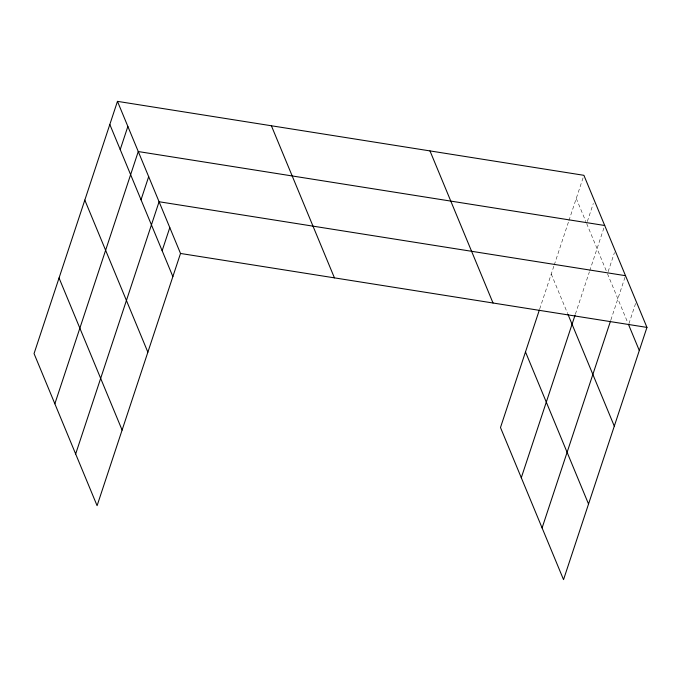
<?xml version="1.0" encoding="UTF-8"?>
<svg xmlns="http://www.w3.org/2000/svg" width="681" height="681" viewBox="0 0 681 681"><rect width="100%" height="100%" fill="white"/><g stroke="black" fill="none" stroke-linecap="round" stroke-linejoin="round"><path stroke-width="0.51" stroke-dasharray="3.4 2.55" d="M539.692 308.995L553.917 265.973M554.257 264.969L568.592 221.614M568.924 220.61L583.906 175.315M587.328 221.521L593.313 203.423M575.394 314.154L589.397 271.813M589.729 270.8L604.711 225.505M608.133 271.71L614.449 252.608M610.866 319.985L625.516 275.694M628.921 323.671L636.233 301.555M576.254 198.435L585.856 221.597M586.656 223.53L606.669 271.787M607.469 273.719L627.788 322.76M551.252 274.034L567.656 313.618"/><path stroke-width="1.02" d="M117.464 101.358L34.05 353.592L97.094 505.685L180.516 253.46L117.464 101.358L583.906 175.315L646.95 327.408L563.536 579.642L500.484 427.54L539.361 309.991M120.222 149.573L127.866 126.453M54.855 403.782L138.269 151.548L604.711 225.505M141.027 199.771L148.679 176.651M75.659 453.972L159.082 201.746L625.516 275.694M162.146 250.719L169.799 227.599M521.288 477.739L575.062 315.158M542.093 527.928L610.534 320.998M180.516 253.46L646.95 327.408M628.589 324.675L639.306 350.528M568.056 314.579L614.296 426.136M525.494 351.932L588.537 504.034M429.983 150.91L493.027 303.002M271.387 125.764L334.439 277.865M109.82 124.478L172.863 276.58M84.819 200.086L147.862 352.188M59.051 277.984L122.103 430.086"/></g></svg>
